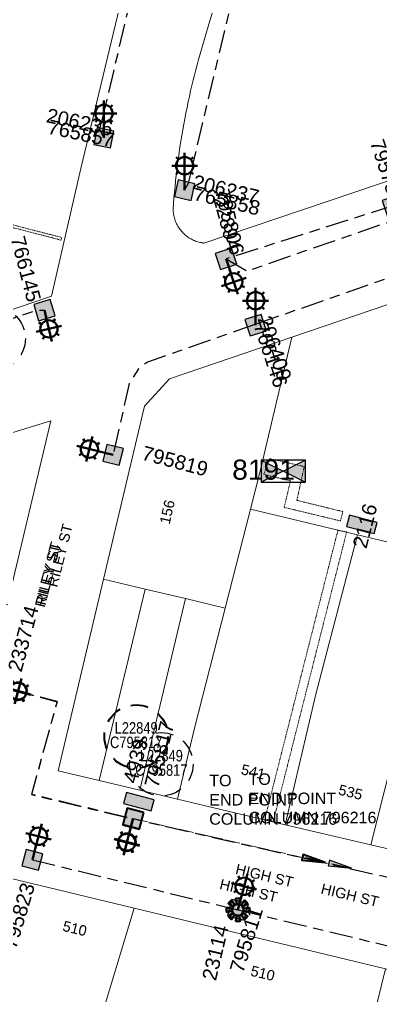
# Model space of a CAD drawing. Header units: metres. Extents: x 285841 to 287079, y 6262591 to 6263353.
# Drawn here: x 286390.5 to 286453.1, y 6262834 to 6263003.4 of the extents above; entities that cross this region are included whole.
import ezdxf
from ezdxf.enums import TextEntityAlignment as Align

# ---------------------------------------------------------------- set-up
doc = ezdxf.new("R2010")
doc.units = ezdxf.units.M
for name, pattern in [('Cable Exist UG', [8.2, 4, -1.2, 1.8, -1.2]), ('Dash', [5, 3, -2]), ('DASHED', [0.75, 0.5, -0.25]), ('HIDDEN2', [0.1875, 0.125, -0.0625])]:
    doc.linetypes.add(name, pattern=pattern)
doc.layers.get('0').update_dxf_attribs({"color": 6})
for name, color, linetype in [('_User SL', 2, 'Continuous'), ('_User_SL_Final', 7, 'Continuous'), ('Equip_SP_SL_EXT', 7, 'Continuous'), ('Sub_SP_EXT', 7, 'Continuous'), ('SupportsUG_SP_LV_EXT', 7, 'Continuous'), ('SupportsUG_SP_LV_SL_EXT', 7, 'Continuous')]:
    doc.layers.add(name, color=color, linetype=linetype)
for name, color, linetype, lineweight in [('_User_SL_Exist', 4, 'Continuous', 35), ('Cadastre Land Parcels_SP_EXT', 96, 'Continuous', 15), ('Cadastre Other Property_SP_EXT', 96, 'DASHED', 15), ('Cadastre Roads_SP_EXT', 54, 'Continuous', 15)]:
    doc.layers.add(name, color=color, linetype=linetype, lineweight=lineweight)
doc.styles.add('ARIAL', font='arial.ttf', dxfattribs={"height": 2})
doc.styles.add('COLUMN_LABEL', font='arial.ttf')
doc.styles.add('iecARIAL', font='arial.ttf', dxfattribs={"height": 2})
doc.styles.add('POLE_LABEL', font='arial.ttf', dxfattribs={"height": 2})
doc.styles.get("Standard").update_dxf_attribs({"font": 'arial.ttf'})
doc.linetypes.add('Cable New UG', pattern='A,7,-0.25,["x",Standard,S=2,R=0,X=0.2,Y=-0.8],-2.1', length=9.35)

# ---------------------------------------------------------------- blocks, each defined once
blk = doc.blocks.new('SUB_PADMOUNT_EXT')
for points in [[(0, 0), (-3.84, 1.92), (-3.84, -1.92)], [(0, 0), (3.84, 1.92), (3.84, -1.92)]]:
    blk.add_hatch(color=256).paths.add_polyline_path(points)
for p, q in [((3.84, 1.92), (-3.84, -1.92)), ((-3.84, 1.92), (3.84, -1.92))]:
    blk.add_line(p, q)
blk.add_lwpolyline([(-3.84, -1.92), (3.84, -1.92), (3.84, 1.92), (-3.84, 1.92)], close=True)
for tag, height, flags, p in [('ASSET_NUM', 3.5, 8, (2, 2)), ('STREET_CODE', 0.2, 9, (1.5, 0)), ('CONSTRUCTED_VOLTAGE', 0.2, 9, (1.5, -0.2)), ('OPERATING_VOLTAGE', 0.2, 9, (1.5, -0.6)), ('ORIENTATION', 0.2, 9, (1.5, -0.8)), ('OWNED_BY', 0.2, 9, (1.5, -1)), ('OPERATED_BY', 0.2, 9, (1.5, -1.2)), ('SECONDARY_VOLTAGE', 0.2, 9, (1.5, -1.6)), ('NO_PHASES', 0.2, 9, (1.5, -0.4)), ('MAINTAINED_BY', 0.2, 9, (1.5, -1.4)), ('STATE', 0.2, 9, (1.5, -1.8)), ('SUBSTATION_TYPE', 0.2, 9, (1.5, -2.2)), ('STREETNAME', 0.2, 9, (1.5, -3)), ('SUBURB', 0.2, 9, (1.5, -3.2)), ('PARENT', 0.2, 9, (1.5, -2)), ('USAGE', 0.2, 9, (1.5, -2.4)), ('LEGEND', 0.2, 9, (1.5, -2.6)), ('LOCATION', 0.2, 9, (1.5, -2.8)), ('NOTES', 0.2, 9, (1.5, -3.4)), ('Z', 0.2, 1, (1.5, -3.6))]:
    blk.add_attdef(tag, text='', height=height, dxfattribs=dict(flags=flags)).set_placement(p, align=Align.MIDDLE_LEFT)
blk = doc.blocks.new('COLUMN_EXT')
blk.add_hatch(color=256).paths.add_polyline_path([(-1.49, 1.48), (-1.49, -1.49), (1.48, -1.49), (1.48, 1.48)])
blk.add_lwpolyline([(-1.49, -1.49), (1.48, -1.49), (1.48, 1.48), (-1.49, 1.48)], close=True)
for tag, height, style, flags, p in [('ASSET_NUM', 2.5, 'COLUMN_LABEL', 8, (2, 2)), ('STRUCTURE_PLANT_NUMBER', 0.2, 'POLE_LABEL', 9, (1.81, 0.03)), ('STREET_CODE', 0.2, 'COLUMN_LABEL', 9, (1.81, -0.2))]:
    blk.add_attdef(tag, text='', height=height, dxfattribs=dict(style=style, flags=flags)).set_placement(p, align=Align.MIDDLE_LEFT)
at = {"flags": 9}
for tag, p in [('COLUMN_TYPE', (1.81, -0.4)), ('OWNED_BY', (1.81, -0.6)), ('STATE', (1.81, -0.8)), ('USAGE', (1.81, -1)), ('STREETNAME', (1.81, -1.6)), ('LEGEND', (1.81, -1.2)), ('LOCATION', (1.81, -1.4)), ('SUBURB', (1.81, -1.8)), ('NOTES', (1.81, -2))]:
    blk.add_attdef(tag, text='', height=0.2, dxfattribs=at).set_placement(p, align=Align.MIDDLE_LEFT)
at = {"flags": 1}
blk.add_attdef('Z', (1.81, -2.35), '', height=0.2, dxfattribs=at)
blk = doc.blocks.new('PILLAR_EXT')
blk.add_hatch(color=256).paths.add_polyline_path([(-2.475, 0.99), (-2.475, -0.99), (2.475, -0.99), (2.475, 0.99)])
blk.add_lwpolyline([(-2.475, -0.99), (2.475, -0.99), (2.475, 0.99), (-2.475, 0.99)], close=True)
at = {"style": 'iecARIAL', "flags": 8}
blk.add_attdef('ASSET_NUM', (1.5, 3.5), '', height=2.5, dxfattribs=at)
for tag, p, flags in [('OWNED_BY', (0, -0.2), 9), ('STATE', (0, -0.4), 9), ('SUPPORT_TYPE', (0, -0.6), 9), ('STREETNAME', (0, -1.8), 9), ('USAGE', (0, -0.8), 9), ('LEGEND', (0, -1), 9), ('LOCATION', (0, -1.2), 9), ('NOTES', (0, -1.4), 9), ('PARENT', (0, -1.6), 9), ('SUBURB', (0, -2), 1)]:
    blk.add_attdef(tag, p, '', height=0.2, dxfattribs=dict(flags=flags))
blk = doc.blocks.new('SL_LANTERN_EXT')
at = {"lineweight": 40}
for p, q in [((-1.46, 5.68), (-1.06, 5.28)), ((0, 1.97), (0, 6.47)), ((1.46, 5.68), (1.06, 5.28)), ((-2.25, 4.22), (2.25, 4.22)), ((-1.46, 2.76), (-1.06, 3.16)), ((0, 0), (0, 2.72)), ((1.46, 2.76), (1.06, 3.16))]:
    blk.add_line(p, q, dxfattribs=at)
blk.add_circle((0, 4.22), 1.5, dxfattribs=at)
at = {"style": 'iecARIAL', "flags": 8}
blk.add_attdef('ASSET_NUM', (1.5, 1.5), '', height=2.5, dxfattribs=at)
for tag, p, height, flags in [('OPERATING_VOLTAGE', (0.98, -1.65), 0.2, 9), ('ORIENTATION', (0.98, -1.85), 0.2, 9), ('CONSTRUCTED_VOLTAGE', (0.98, -0.65), 0.2, 9), ('CONTROL_TYPE', (0.98, -0.85), 0.2, 9), ('LANTERN_PURPOSE', (0.98, -1.05), 0.2, 9), ('LANTERN_TYPE', (0.98, -1.25), 0.2, 9), ('NO_PHASES', (0.98, -1.45), 0.2, 9), ('LNUMBER', (2.18, -3.25), 2.5, 8), ('OWNED_BY', (0.98, -2.05), 0.2, 9), ('STATE', (0.98, -2.25), 0.2, 9), ('USAGE', (0.98, -2.45), 0.2, 9), ('CEXIST', (0.98, -2.65), 0.2, 9), ('CNEW', (0.98, -2.85), 0.2, 9), ('CNUMBER', (0.98, -3.05), 0.2, 9), ('CREMOVE', (0.98, -3.25), 0.2, 9), ('CREPLACE', (0.98, -3.45), 0.2, 9), ('LKINGHEIGHT', (0.98, -3.65), 0.2, 9), ('LBRACKET', (0.98, -3.85), 0.2, 9), ('LBRACKETVOCAB', (0.98, -4.05), 0.2, 9), ('LCATEGORY', (0.98, -4.25), 0.2, 9), ('LCHARGE1', (0.98, -4.45), 0.2, 9), ('LCHARGE1PERCENT', (0.98, -4.65), 0.2, 9), ('LCHARGE2', (0.98, -4.85), 0.2, 9), ('LCHARGE2PERCENT', (0.98, -5.05), 0.2, 9), ('LCHARGE3', (0.98, -5.25), 0.2, 9), ('LCHARGE3PERCENT', (0.98, -5.45), 0.2, 9), ('LEXIST', (0.98, -5.65), 0.2, 9), ('LLAMP', (0.98, -5.85), 0.2, 9), ('LLAMPVOCAB', (0.98, -6.05), 0.2, 9), ('LMAST', (0.98, -6.25), 0.2, 9), ('LMASTVOCAB', (0.98, -6.45), 0.2, 9), ('LNEW', (0.98, -6.65), 0.2, 9), ('LANTNUMBER', (0.98, -6.85), 0.2, 9), ('LOUTREACH', (0.98, -7.25), 0.2, 9), ('LOUTREACHVOCAB', (0.98, -7.45), 0.2, 9), ('LRATECODE', (0.98, -7.65), 0.2, 9), ('LREMOVE', (0.98, -7.85), 0.2, 9), ('LREPLACE', (0.98, -8.05), 0.2, 9), ('LTYPE', (0.98, -8.25), 0.2, 9), ('LTYPEVOCAB', (0.98, -8.45), 0.2, 9), ('LEGEND', (0.98, -8.65), 0.2, 9), ('STREETNAME', (0.98, -9.25), 0.2, 9), ('SUBURB', (0.98, -9.45), 0.2, 1), ('LOCATION', (0.98, -8.85), 0.2, 9), ('NOTES', (0.98, -9.05), 0.2, 9)]:
    blk.add_attdef(tag, p, '', height=height, dxfattribs=dict(flags=flags))
blk = doc.blocks.new('*U203')
at = {"lineweight": 40}
for p, q in [((0, 0), (0.43, -1.79)), ((0.26, -1.06), (1.31, -5.43)), ((1.86, -1.49), (1.56, -1.97)), ((2.97, -2.72), (-1.41, -3.77)), ((-0.98, -2.17), (-0.5, -2.46)), ((-0.29, -5.01), (0, -4.53)), ((2.54, -4.32), (2.06, -4.03))]:
    blk.add_line(p, q, dxfattribs=at)
blk.add_circle((0.78, -3.25), 1.5, dxfattribs=at)
at = {"style": 'iecARIAL', "flags": 8}
blk.add_attdef('ASSET_NUM', (1.5, 1.5), '', height=2.5, dxfattribs=at)
for tag, p, height, flags in [('OPERATING_VOLTAGE', (0.98, -1.65), 0.2, 9), ('ORIENTATION', (0.98, -1.85), 0.2, 9), ('CONSTRUCTED_VOLTAGE', (0.98, -0.65), 0.2, 9), ('CONTROL_TYPE', (0.98, -0.85), 0.2, 9), ('LANTERN_PURPOSE', (0.98, -1.05), 0.2, 9), ('LANTERN_TYPE', (0.98, -1.25), 0.2, 9), ('NO_PHASES', (0.98, -1.45), 0.2, 9), ('LNUMBER', (2.18, -3.25), 2.5, 8), ('OWNED_BY', (0.98, -2.05), 0.2, 9), ('STATE', (0.98, -2.25), 0.2, 9), ('USAGE', (0.98, -2.45), 0.2, 9), ('CEXIST', (0.98, -2.65), 0.2, 9), ('CNEW', (0.98, -2.85), 0.2, 9), ('CNUMBER', (0.98, -3.05), 0.2, 9), ('CREMOVE', (0.98, -3.25), 0.2, 9), ('CREPLACE', (0.98, -3.45), 0.2, 9), ('LKINGHEIGHT', (0.98, -3.65), 0.2, 9), ('LBRACKET', (0.98, -3.85), 0.2, 9), ('LBRACKETVOCAB', (0.98, -4.05), 0.2, 9), ('LCATEGORY', (0.98, -4.25), 0.2, 9), ('LCHARGE1', (0.98, -4.45), 0.2, 9), ('LCHARGE1PERCENT', (0.98, -4.65), 0.2, 9), ('LCHARGE2', (0.98, -4.85), 0.2, 9), ('LCHARGE2PERCENT', (0.98, -5.05), 0.2, 9), ('LCHARGE3', (0.98, -5.25), 0.2, 9), ('LCHARGE3PERCENT', (0.98, -5.45), 0.2, 9), ('LEXIST', (0.98, -5.65), 0.2, 9), ('LLAMP', (0.98, -5.85), 0.2, 9), ('LLAMPVOCAB', (0.98, -6.05), 0.2, 9), ('LMAST', (0.98, -6.25), 0.2, 9), ('LMASTVOCAB', (0.98, -6.45), 0.2, 9), ('LNEW', (0.98, -6.65), 0.2, 9), ('LANTNUMBER', (0.98, -6.85), 0.2, 9), ('LOUTREACH', (0.98, -7.25), 0.2, 9), ('LOUTREACHVOCAB', (0.98, -7.45), 0.2, 9), ('LRATECODE', (0.98, -7.65), 0.2, 9), ('LREMOVE', (0.98, -7.85), 0.2, 9), ('LREPLACE', (0.98, -8.05), 0.2, 9), ('LTYPE', (0.98, -8.25), 0.2, 9), ('LTYPEVOCAB', (0.98, -8.45), 0.2, 9), ('LEGEND', (0.98, -8.65), 0.2, 9), ('STREETNAME', (0.98, -9.25), 0.2, 9), ('SUBURB', (0.98, -9.45), 0.2, 1), ('LOCATION', (0.98, -8.85), 0.2, 9), ('NOTES', (0.98, -9.05), 0.2, 9)]:
    blk.add_attdef(tag, p, '', height=height, dxfattribs=dict(flags=flags))
blk = doc.blocks.new('SL_NIGHTWATCH_EXT')
at = {"lineweight": 40}
h = blk.add_hatch(color=256, dxfattribs=at)
h.paths.add_polyline_path([(0.39, 1.96, 0.098491), (-0.39, 1.96), (-0.2, 0.98, -0.098491), (0.19, 0.98)])
h.paths.add_polyline_path([(0.55, 0.83, -0.098491), (0.83, 0.56), (1.66, 1.11, 0.098491), (1.11, 1.66)])
h.paths.add_polyline_path([(0.98, 0.2, -0.098491), (0.98, -0.19), (1.96, -0.39, 0.098491), (1.96, 0.39)])
h.paths.add_polyline_path([(0.83, -0.55, -0.098491), (0.56, -0.83), (1.11, -1.66, 0.098491), (1.66, -1.11)])
h.paths.add_polyline_path([(-0.19, -0.98), (-0.39, -1.96, 0.098491), (0.39, -1.96), (0.2, -0.98, -0.098491)])
h.paths.add_polyline_path([(-0.83, -0.56), (-1.66, -1.11, 0.098491), (-1.11, -1.66), (-0.55, -0.83, -0.098491)])
h.paths.add_polyline_path([(-0.98, 0.19), (-1.96, 0.39, 0.098491), (-1.96, -0.39), (-0.98, -0.2, -0.098491)])
h.paths.add_polyline_path([(-1.11, 1.66, 0.098491), (-1.66, 1.11), (-0.83, 0.55, -0.098491), (-0.56, 0.83)])
for p, q in [((-1.16, 1.63), (-1.16, 1.63, 0)), ((-1.1, 1.64), (-1.1, 1.64, 0)), ((1.08, 1.63), (1.08, 1.63, 0)), ((-0.86, -0.57), (-0.86, -0.57, 0)), ((0.82, -0.57), (0.82, -0.57, 0)), ((1.13, -1.65), (1.13, -1.65, 0)), ((1.96, -0.37), (1.96, -0.37, 0))]:
    blk.add_line(p, q, dxfattribs=at)
for points in [[(-0.2, 0.98, -0.098491), (0.19, 0.98), (0.39, 1.96, 0.098491), (-0.39, 1.96)], [(-0.98, 0.19, 0.098491), (-0.98, -0.2), (-1.96, -0.39, -0.098491), (-1.96, 0.39)], [(-0.56, 0.83, 0.098491), (-0.83, 0.55), (-1.66, 1.11, -0.098491), (-1.11, 1.66)], [(0.83, 0.56), (1.66, 1.11, 0.098491), (1.11, 1.66), (0.55, 0.83, -0.098491)], [(0.98, -0.19), (1.96, -0.39, 0.098491), (1.96, 0.39), (0.98, 0.2, -0.098491)], [(-0.83, -0.56, 0.098491), (-0.55, -0.83), (-1.11, -1.66, -0.098491), (-1.66, -1.11)], [(0.2, -0.98), (0.39, -1.96, -0.098491), (-0.39, -1.96), (-0.19, -0.98, 0.098491)], [(0.56, -0.83), (1.11, -1.66, 0.098491), (1.66, -1.11), (0.83, -0.55, -0.098491)]]:
    blk.add_lwpolyline(points, format="xyb", close=True, dxfattribs=at)
blk.add_circle((0, 0), 1, dxfattribs=at)
blk = doc.blocks.new('*U206')
h = blk.add_hatch(color=256)
h.dxf.hatch_style = 1
h.paths.add_polyline_path([(0.56, 3.96), (-0.5, 0.07), (0.5, -0.07)])
blk.add_line((0.07, 0.5), (0.56, 3.96))
at = {"flags": 128}
blk.add_lwpolyline([(0.56, 3.96), (-0.5, 0.07), (0.5, -0.07)], close=True, dxfattribs=at)
blk.add_circle((0, 0), 0.0001)

msp = doc.modelspace()

# ---------------------------------------------------------------- linework, layer by layer
at = {"layer": '_User SL', "linetype": 'Cable Exist UG', "flags": 128}
for points in [[(286405.11, 6262982.85), (286404.42, 6262984.35), (286404.42, 6262984.35), (286406.86, 6262994.59), (286411.35, 6263013.47), (286417.78, 6263040.52), (286419.65, 6263041.55)], [(286419.11, 6262973.77), (286419.78, 6262974.95), (286419.78, 6262974.95), (286427.06, 6263005.58), (286429.82, 6263017.15), (286429.62, 6263018.47)], [(286455.25, 6262971.03), (286426.3, 6262961.83)], [(286426.3, 6262961.83), (286429.92, 6262959.72), (286455.62, 6262968.62), (286458.64, 6262959.96)], [(286458.64, 6262959.96), (286431.3, 6262950.42)], [(286355.16, 6262939.75), (286356.03, 6262940.33), (286356.03, 6262940.33), (286393.37, 6262952.89), (286394.79, 6262952.93)], [(286431.3, 6262950.42), (286412.65, 6262943.92), (286411.11, 6262942.76), (286409.5, 6262940.18), (286406.69, 6262927.81)], [(286386.13, 6262887.85), (286396.98, 6262884.96), (286392.53, 6262868.86), (286410.15, 6262864.62)], [(286459.72, 6262853.27), (286447.95, 6262855.89), (286415.96, 6262863.24), (286410.15, 6262864.62)], [(286392.7, 6262857.53), (286428.36, 6262848.85)], [(286428.36, 6262848.85), (286485.17, 6262835.18)]]:
    msp.add_lwpolyline(points, dxfattribs=at)
at = {"layer": '_User_SL_Exist', "linetype": 'Cable Exist UG', "lineweight": 20, "flags": 128}
for points in [[(286386.16, 6262887.93), (286397.01, 6262885.04), (286392.56, 6262868.94), (286410.19, 6262864.7)], [(286441.73, 6262857.44), (286441.73, 6262857.44), (286416, 6262863.32), (286410.19, 6262864.7)]]:
    msp.add_lwpolyline(points, dxfattribs=at)
at = {"layer": '_User_SL_Exist', "linetype": 'Dash'}
msp.add_circle((286410.7, 6262878.92), 5.5, dxfattribs=at)
at = {"layer": '_User_SL_Final', "linetype": 'Cable Exist UG', "lineweight": 20, "flags": 128}
for points in [[(286386.15, 6262887.93), (286397, 6262885.05), (286392.55, 6262868.94), (286410.18, 6262864.7)], [(286447.02, 6262856.28), (286447.97, 6262855.97), (286415.99, 6262863.32), (286410.18, 6262864.7)]]:
    msp.add_lwpolyline(points, dxfattribs=at)
at = {"layer": '_User_SL_Final', "linetype": 'Dash'}
for centre in [(286385.99, 6262947.98), (286415.07, 6262874.11)]:
    msp.add_circle(centre, 5.5, dxfattribs=at)
at = {"layer": 'Cadastre Land Parcels_SP_EXT', "linetype": 'Continuous'}
for points in [[(286156.64, 6262947.63), (286235.77, 6262924.31), (286248.7, 6262921.12), (286261.87, 6262919.11), (286271.62, 6262918.72), (286281.33, 6262919.64), (286299.85, 6262923.46), (286318, 6262928.8), (286396.04, 6262955.33), (286401.11, 6262977.5), (286431.4, 6263103.81), (286431.05, 6263104.4), (286428.71, 6263108.31), (286418.84, 6263110.96), (286321.78, 6263136.24), (286313.31, 6263133.24), (286272.09, 6263144.01), (286272.09, 6263144.01), (286272.29, 6263144.79), (286229.97, 6263155.85), (286176.19, 6263170.77), (286121.45, 6263185.46)], [(286424.51, 6263006.43), (286423.5, 6263003.12), (286422.51, 6262999.8), (286421.53, 6262996.43), (286421.29, 6262995.53), (286421.04, 6262994.63), (286420.81, 6262993.72), (286420.59, 6262992.82), (286420.37, 6262991.91), (286420.15, 6262990.99), (286419.93, 6262990.03), (286419.72, 6262989.06), (286419.52, 6262988.1), (286419.32, 6262987.13), (286419.13, 6262986.16), (286418.95, 6262985.18), (286418.78, 6262984.21), (286418.61, 6262983.23), (286418.45, 6262982.26), (286418.3, 6262981.28), (286418.15, 6262980.3), (286418.02, 6262979.32), (286417.89, 6262978.33), (286417.76, 6262977.35), (286417.65, 6262976.36), (286417.54, 6262975.38), (286417.44, 6262974.39), (286417.35, 6262973.4), (286417.26, 6262972.41), (286417.18, 6262971.42), (286417.11, 6262970.43), (286417.12, 6262970.21), (286417.14, 6262970), (286417.16, 6262969.78), (286417.19, 6262969.56), (286417.23, 6262969.35), (286417.28, 6262969.13), (286417.34, 6262968.92), (286417.4, 6262968.71), (286417.47, 6262968.51), (286417.55, 6262968.3), (286417.63, 6262968.1), (286417.72, 6262967.9), (286417.82, 6262967.71), (286417.93, 6262967.52), (286418.04, 6262967.33), (286418.16, 6262967.15), (286418.29, 6262966.97), (286418.43, 6262966.79), (286418.56, 6262966.63), (286418.71, 6262966.46), (286418.86, 6262966.31), (286419.02, 6262966.16), (286419.17, 6262966.01), (286419.34, 6262965.88), (286419.51, 6262965.74), (286419.68, 6262965.62), (286419.86, 6262965.5), (286420.04, 6262965.39), (286420.22, 6262965.28), (286420.41, 6262965.18), (286420.6, 6262965.09), (286420.8, 6262965), (286421, 6262964.92), (286421.2, 6262964.85), (286421.4, 6262964.79), (286421.61, 6262964.73), (286421.82, 6262964.68), (286422.03, 6262964.64), (286422.13, 6262964.61), (286422.24, 6262964.6), (286422.34, 6262964.58), (286422.45, 6262964.57), (286456.84, 6262976.16)]]:
    msp.add_lwpolyline(points, dxfattribs=at)
for points in [[(286466.14, 6262915.87), (286472.46, 6262940.38), (286475.81, 6262953.38), (286478.04, 6262962.02), (286460.14, 6262955.9), (286437.7, 6262948.25), (286432.13, 6262924.74), (286430.51, 6262918.4), (286449.11, 6262913.95), (286464.6, 6262910.24), (286466.14, 6262915.87)], [(286430.51, 6262918.4), (286432.13, 6262924.74), (286437.7, 6262948.25), (286416.46, 6262940.98), (286412.15, 6262936.24), (286405.04, 6262906.24), (286412.26, 6262904.52), (286419.23, 6262902.86), (286426.13, 6262901.21), (286430.51, 6262918.4)], [(286388.34, 6262901.79), (286395.89, 6262933.74), (286384.73, 6262930.29), (286364.62, 6262923.45), (286357.94, 6262883.65), (286361.97, 6262882.43), (286363.01, 6262888.12), (286364.15, 6262894.32), (286364.98, 6262894.14), (286365.86, 6262898.26), (286363.02, 6262898.94), (286363.46, 6262900.95), (286362.55, 6262901.17), (286363.46, 6262906.52), (286366.48, 6262905.79), (286366.77, 6262906.92), (286388.34, 6262901.79)], [(286441.86, 6262886.29), (286449.11, 6262913.95), (286430.51, 6262918.4), (286426.13, 6262901.21), (286420.88, 6262880.63), (286417.89, 6262868.07), (286436.55, 6262863.62), (286441.86, 6262886.29)], [(286458.26, 6262887.49), (286464.6, 6262910.24), (286449.11, 6262913.95), (286441.86, 6262886.29), (286436.55, 6262863.62), (286451.39, 6262860.14), (286458.26, 6262887.49)], [(286474.75, 6262889.08), (286479.24, 6262906.8), (286464.6, 6262910.24), (286458.26, 6262887.49), (286451.39, 6262860.14), (286466.52, 6262856.58), (286474.75, 6262889.08)], [(286412.26, 6262904.52), (286405.04, 6262906.24), (286397.2, 6262873), (286404.31, 6262871.3), (286412.26, 6262904.52)], [(286419.23, 6262902.86), (286412.26, 6262904.52), (286404.31, 6262871.3), (286411.33, 6262869.63), (286419.23, 6262902.86)], [(286420.88, 6262880.63), (286426.13, 6262901.21), (286419.23, 6262902.86), (286411.33, 6262869.63), (286417.89, 6262868.07), (286420.88, 6262880.63)], [(286410.35, 6262849.15), (286389.02, 6262854.31), (286383.11, 6262835.16), (286371.3, 6262795.79), (286392.66, 6262790.56), (286410.35, 6262849.15)], [(286443.83, 6262787.46), (286454.13, 6262822.72), (286450.28, 6262823.77), (286453.96, 6262838.6), (286410.35, 6262849.15), (286392.66, 6262790.56), (286441.32, 6262778.86), (286443.83, 6262787.46)], [(286490, 6262828.29), (286488.94, 6262830.14), (286453.96, 6262838.6), (286450.28, 6262823.77), (286454.13, 6262822.72), (286443.83, 6262787.46), (286441.32, 6262778.86), (286451.94, 6262776.23), (286473.14, 6262770.55), (286490, 6262828.29)]]:
    msp.add_lwpolyline(points, close=True, dxfattribs=at)
at = {"layer": 'Cadastre Other Property_SP_EXT', "linetype": 'HIDDEN2'}
for points in [[(286397.68, 6262965.09), (286397.78, 6262965.54), (286363.63, 6262974.35), (286363.64, 6262973.87), (286397.68, 6262965.09)], [(286436.38, 6262918.7), (286446.12, 6262916.35), (286446.54, 6262917.97), (286438.57, 6262919.92), (286439.85, 6262925.78), (286433.84, 6262927.15), (286432.84, 6262924.42), (286437.46, 6262923.28), (286436.38, 6262918.7)], [(286434.49, 6262864.21), (286447.21, 6262914.44), (286445.68, 6262914.68), (286433.01, 6262864.58), (286434.49, 6262864.21)]]:
    msp.add_lwpolyline(points, close=True, dxfattribs=at)

# ---------------------------------------------------------------- block references
at = {"layer": '_User_SL_Exist'}
for name, p, rotation in [('SL_LANTERN_EXT', (286386.16, 6262887.93), 254.9041159853792), ('COLUMN_EXT', (286410.19, 6262864.7), 165.2966634086621), ('SL_LANTERN_EXT', (286410.19, 6262864.7), 165.2966634086621)]:
    msp.add_blockref(name, p, dxfattribs=dict(at, rotation=rotation))
at = {"layer": '_User_SL_Exist', "color": 5, "linetype": 'Cable New UG', "lineweight": 0, "rotation": 264.9761996801508}
msp.add_blockref('*U206', (286439.56, 6262857.97), dxfattribs=at)
at = {"layer": '_User_SL_Final'}
for name, p, rotation in [('SL_LANTERN_EXT', (286386.15, 6262887.93), 254.9041159853792), ('COLUMN_EXT', (286410.18, 6262864.7), 165.2966634086621), ('SL_LANTERN_EXT', (286410.18, 6262864.7), 165.2966634086621)]:
    msp.add_blockref(name, p, dxfattribs=dict(at, rotation=rotation))
at = {"layer": '_User_SL_Final', "color": 5, "linetype": 'Cable New UG', "lineweight": 0, "rotation": 264.9761996801508}
msp.add_blockref('*U206', (286444.14, 6262856.96), dxfattribs=at)
at = {"layer": 'Equip_SP_SL_EXT'}
ref = msp.add_blockref('SL_LANTERN_EXT', (286405.11, 6262982.85), dxfattribs=at)
ref.add_attrib('ASSET_NUM', '206236', dxfattribs={"layer": '0', "height": 2.5, "rotation": 347.9052, "style": 'iecARIAL'}).set_placement((286406.61, 6262984.35), align=Align.MIDDLE_RIGHT)
ref = msp.add_blockref('SL_LANTERN_EXT', (286419.11, 6262973.77), dxfattribs=at)
ref.add_attrib('ASSET_NUM', '206237', dxfattribs={"layer": '0', "height": 2.5, "rotation": 346.293, "style": 'iecARIAL'}).set_placement((286420.61, 6262975.27), align=Align.MIDDLE_LEFT)
ref = msp.add_blockref('SL_LANTERN_EXT', (286426.3, 6262961.83), dxfattribs=dict(at, rotation=198.2171086769075))
ref.add_attrib('ASSET_NUM', '22894', dxfattribs={"layer": '0', "height": 2.5, "rotation": 285.3226, "style": 'iecARIAL'}).set_placement((286427.8, 6262963.33), align=Align.MIDDLE_RIGHT)
ref = msp.add_blockref('SL_LANTERN_EXT', (286431.42, 6262950.34), dxfattribs=at)
ref.add_attrib('ASSET_NUM', '206409', dxfattribs={"layer": '0', "height": 2.5, "rotation": 288.2085, "style": 'iecARIAL'}).set_placement((286432.92, 6262951.84), align=Align.MIDDLE_LEFT)
for name, p in [('*U203', (286394.79, 6262952.93)), ('SL_NIGHTWATCH_EXT', (286428.36, 6262848.85))]:
    msp.add_blockref(name, p, dxfattribs=at)
for p, rotation in [((286406.69, 6262927.81), 76.13463181698378), ((286386.13, 6262887.85), 254.9041159853792), ((286392.7, 6262857.53), 345.3939234710311), ((286410.15, 6262864.62), 165.2966634086621)]:
    msp.add_blockref('SL_LANTERN_EXT', p, dxfattribs=dict(at, rotation=rotation))
ref = msp.add_blockref('SL_LANTERN_EXT', (286428.36, 6262848.85), dxfattribs=dict(at, rotation=345.3986254478025))
ref.add_attrib('ASSET_NUM', '23114', dxfattribs={"layer": '0', "height": 2.5, "rotation": 76.6089, "style": 'iecARIAL'}).set_placement((286427.5, 6262845.68), align=Align.BOTTOM_RIGHT)
at = {"layer": 'Sub_SP_EXT'}
ref = msp.add_blockref('SUB_PADMOUNT_EXT', (286436.23, 6262925), dxfattribs=at)
ref.add_attrib('ASSET_NUM', '8191', dxfattribs={"layer": '0', "height": 3.5}).set_placement((286438.23, 6262925.25), align=Align.MIDDLE_RIGHT)
at = {"layer": 'SupportsUG_SP_LV_EXT'}
ref = msp.add_blockref('PILLAR_EXT', (286449.85, 6262915.75), dxfattribs=dict(at, rotation=345.7319594323114))
ref.add_attrib('ASSET_NUM', '2116', dxfattribs={"layer": '0', "height": 2.5, "rotation": 75.5884, "style": 'iecARIAL'}).set_placement((286451.35, 6262919.25), align=Align.MIDDLE_RIGHT)
ref = msp.add_blockref('PILLAR_EXT', (286411.15, 6262867.63), dxfattribs=dict(at, rotation=165.2966634086621))
ref.add_attrib('ASSET_NUM', '4939', dxfattribs={"layer": '0', "height": 2.5, "rotation": 75.4056, "style": 'iecARIAL'}).set_placement((286409.59, 6262870.93), align=Align.MIDDLE_LEFT)
at = {"layer": 'SupportsUG_SP_LV_SL_EXT'}
ref = msp.add_blockref('COLUMN_EXT', (286405.11, 6262982.85), dxfattribs=dict(at, rotation=348.4000405136521))
ref.add_attrib('ASSET_NUM', '765857', dxfattribs={"layer": '0', "height": 2.5, "rotation": 347.9052, "style": 'COLUMN_LABEL'}).set_placement((286407.11, 6262983.6), align=Align.TOP_RIGHT)
ref = msp.add_blockref('COLUMN_EXT', (286455.25, 6262971.03), dxfattribs=dict(at, rotation=198.2171085607339))
ref.add_attrib('ASSET_NUM', '795789', dxfattribs={"layer": '0', "height": 2.5, "rotation": 288.2533, "style": 'COLUMN_LABEL'}).set_placement((286457.25, 6262971.78), align=Align.TOP_RIGHT)
ref = msp.add_blockref('COLUMN_EXT', (286419.11, 6262973.77), dxfattribs=dict(at, rotation=76.71189473452371))
ref.add_attrib('ASSET_NUM', '765858', dxfattribs={"layer": '0', "height": 2.5, "rotation": 346.293, "style": 'COLUMN_LABEL'}).set_placement((286421.11, 6262974.52), align=Align.TOP_LEFT)
ref = msp.add_blockref('COLUMN_EXT', (286426.3, 6262961.83), dxfattribs=dict(at, rotation=198.2171086769075))
ref.add_attrib('ASSET_NUM', '795806', dxfattribs={"layer": '0', "height": 2.5, "rotation": 283.4822, "style": 'COLUMN_LABEL'}).set_placement((286428.3, 6262962.58), align=Align.MIDDLE_RIGHT)
ref = msp.add_blockref('COLUMN_EXT', (286394.79, 6262952.93), dxfattribs=dict(at, rotation=286.7332719103906))
ref.add_attrib('ASSET_NUM', '766145', dxfattribs={"layer": '0', "height": 2.5, "rotation": 284.5658, "style": 'COLUMN_LABEL'}).set_placement((286394.26, 6262954.76), align=Align.TOP_RIGHT)
ref = msp.add_blockref('COLUMN_EXT', (286431.42, 6262950.34), dxfattribs=dict(at, rotation=17.47068246612374))
ref.add_attrib('ASSET_NUM', '766146', dxfattribs={"layer": '0', "height": 2.5, "rotation": 288.2085, "style": 'COLUMN_LABEL'}).set_placement((286433.42, 6262951.09), align=Align.TOP_LEFT)
ref = msp.add_blockref('COLUMN_EXT', (286406.69, 6262927.81), dxfattribs=dict(at, rotation=76.13463181698378))
ref.add_attrib('ASSET_NUM', '795819', dxfattribs={"layer": '0', "height": 2.5, "rotation": 345.1865, "style": 'COLUMN_LABEL'}).set_placement((286411.81, 6262928.23), align=Align.MIDDLE_LEFT)
ref = msp.add_blockref('COLUMN_EXT', (286386.13, 6262887.85), dxfattribs=dict(at, rotation=254.9041159853792))
ref.add_attrib('ASSET_NUM', '233714', dxfattribs={"layer": '0', "height": 2.5, "rotation": 74.9766, "style": 'COLUMN_LABEL'}).set_placement((286393.04, 6262895.4), align=Align.BOTTOM_CENTER)
ref = msp.add_blockref('COLUMN_EXT', (286410.15, 6262864.62), dxfattribs=dict(at, rotation=165.2966634086621))
ref.add_attrib('ASSET_NUM', '795817', dxfattribs={"layer": '0', "height": 2.5, "rotation": 75.9451, "style": 'COLUMN_LABEL'}).set_placement((286413.3, 6262870.19), align=Align.MIDDLE_LEFT)
ref = msp.add_blockref('COLUMN_EXT', (286392.7, 6262857.53), dxfattribs=dict(at, rotation=345.3939234710311))
ref.add_attrib('ASSET_NUM', '795823', dxfattribs={"layer": '0', "height": 2.5, "rotation": 73.3457, "style": 'COLUMN_LABEL'}).set_placement((286390.8, 6262853.78), align=Align.TOP_RIGHT)
ref = msp.add_blockref('COLUMN_EXT', (286428.36, 6262848.85), dxfattribs=dict(at, rotation=345.3986254478025))
ref.add_attrib('ASSET_NUM', '795811', dxfattribs={"layer": '0', "height": 2.5, "rotation": 72.5324, "style": 'COLUMN_LABEL'}).set_placement((286430.36, 6262849.6), align=Align.TOP_RIGHT)

# ---------------------------------------------------------------- texts
at = {"layer": '_User_SL_Exist'}
for s, rotation, p in [('RILEY ST', 75.9184, (286394.85, 6262901.22)), ('HIGH ST', 346.5428, (286427.79, 6262855.11))]:
    msp.add_text(s, height=1.8, rotation=rotation, dxfattribs=at).set_placement(p)
at = {"layer": '_User_SL_Exist', "lineweight": 0, "insert": (286423.37, 6262872.29), "char_height": 2, "attachment_point": 1}
msp.add_mtext_dynamic_manual_height_columns('TO\\PEND POINT\\PCOLUMN 796216', width=65.6606, gutter_width=12.5, heights=[0], dxfattribs=at)
at = {"layer": '_User_SL_Exist', "style": 'ARIAL', "width": 0.8}
for tag, text, p in [('L22849', 'LXXXXX', (286410.7, 6262880.42)), ('C795817', 'CXXXXX', (286410.7, 6262877.92))]:
    msp.add_attdef(tag, text=text, height=2, dxfattribs=at).set_placement(p, align=Align.MIDDLE_CENTER)
at = {"layer": '_User_SL_Final'}
for s, rotation, p in [('RILEY ST', 75.9184, (286394.97, 6262901.6)), ('HIGH ST', 346.5428, (286425.04, 6262852.5))]:
    msp.add_text(s, height=1.8, rotation=rotation, dxfattribs=at).set_placement(p)
at = {"layer": '_User_SL_Final', "lineweight": 0, "insert": (286430.18, 6262872.53), "char_height": 2, "attachment_point": 1}
msp.add_mtext_dynamic_manual_height_columns('TO\\PEND POINT\\PCOLUMN 796216', width=65.6606, gutter_width=12.5, heights=[0], dxfattribs=at)
at = {"layer": '_User_SL_Final', "style": 'ARIAL', "width": 0.8}
for tag, text, p in [('L22849', 'LXXXXX', (286415.07, 6262875.61)), ('C795817', 'CXXXXX', (286415.07, 6262873.11))]:
    msp.add_attdef(tag, text=text, height=2, dxfattribs=at).set_placement(p, align=Align.MIDDLE_CENTER)
at = {"layer": 'Cadastre Land Parcels_SP_EXT'}
for s, rotation, p in [('156', 77.2155, (286416.5, 6262915.66)), ('541', 346.561, (286428.75, 6262872.41)), ('535', 346.5609, (286445.64, 6262868.88)), ('510', 346.5115, (286397.81, 6262845.23)), ('510', 346.5162, (286430.41, 6262837.45))]:
    msp.add_text(s, height=1.8, rotation=rotation, dxfattribs=at).set_placement(p)
at = {"layer": 'Cadastre Roads_SP_EXT'}
for s, rotation, p in [('RILEY ST', 75.9184, (286397, 6262904.72)), ('HIGH ST', 346.5428, (286442.61, 6262851.71))]:
    msp.add_text(s, height=1.8, rotation=rotation, dxfattribs=at).set_placement(p)

doc.saveas('drawing.dxf')
